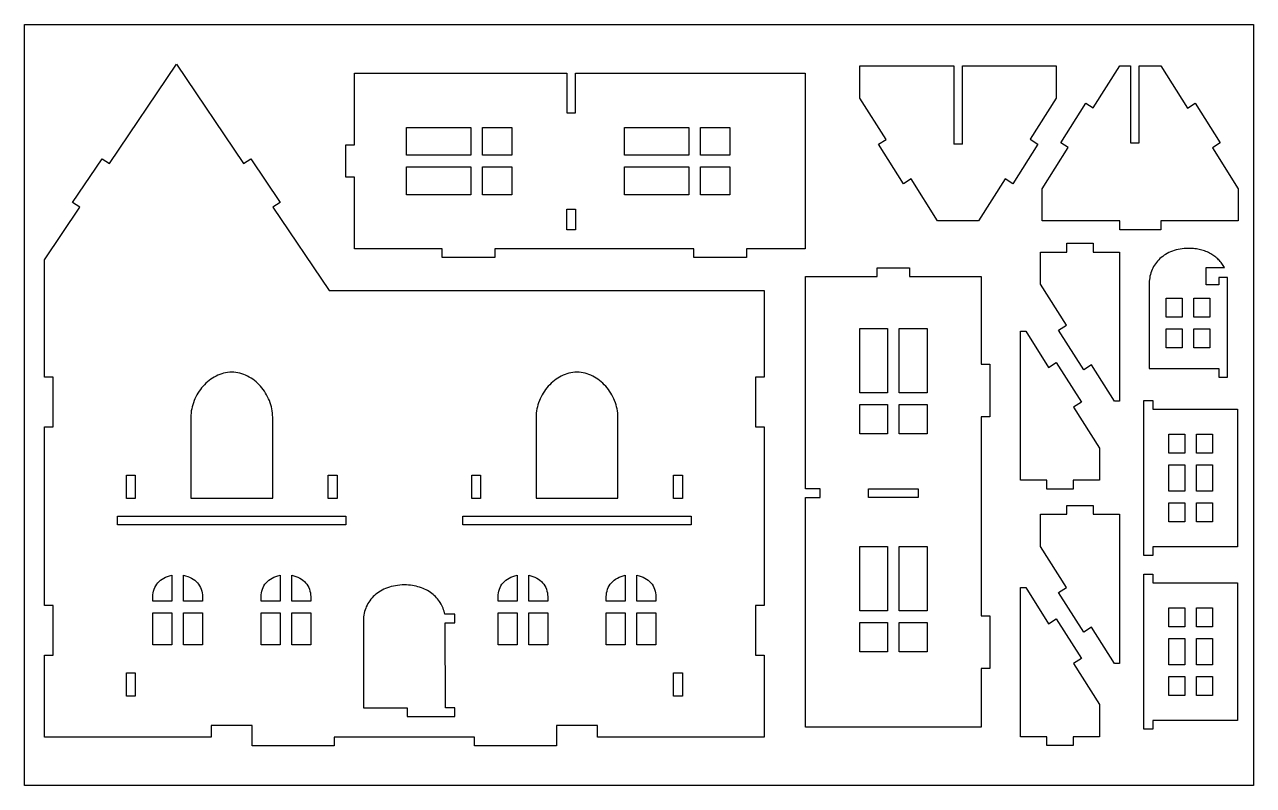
# Model space of a CAD drawing. Extents: x -7719 to 7719, y -4868 to 4868.
# Drawn here: x 2671 to 7719, y -1563 to 1563 of the extents above; entities that cross this region are included whole.
import ezdxf

# ---------------------------------------------------------------- set-up
doc = ezdxf.new("R2010")
doc.units = 0
doc.header["$MEASUREMENT"] = 0
doc.layers.get('0').update_dxf_attribs({"linetype": 'CONTINUOUS'})

msp = doc.modelspace()

# ---------------------------------------------------------------- linework, layer by layer
for p, q in [((2670.9, 1562.6), (7719.2, 1562.6)), ((2670.9, -1562.6), (2670.9, 1562.6)), ((7719.2, 1562.6), (7719.2, -1562.6)), ((3019.2, 991.6), (3294.8, 1400.2)), ((3294.8, 1400.2), (3570.3, 991.6)), ((6102.9, 1392.8), (6488.1, 1392.8)), ((6102.9, 1260.6), (6102.9, 1392.8)), ((6488.1, 1392.8), (6488.1, 1071.5)), ((6524.2, 1392.8), (6908.2, 1392.8)), ((6524.2, 1071.5), (6524.2, 1392.8)), ((6908.2, 1392.8), (6908.2, 1260.6)), ((7061.4, 1220.1), (7170.4, 1392.8)), ((7170.4, 1392.8), (7214.2, 1392.8)), ((7214.2, 1392.8), (7214.2, 1077)), ((7250.3, 1392.8), (7338.7, 1392.8)), ((7250.3, 1077), (7250.3, 1392.8)), ((7338.7, 1392.8), (7448, 1219.6)), ((4026.3, 1362.7), (4898, 1362.7)), ((4026.3, 1068.2), (4026.3, 1362.7)), ((4898, 1362.7), (4898, 1200.4)), ((4934.1, 1362.7), (5877.3, 1362.7)), ((4934.1, 1200.4), (4934.1, 1362.7)), ((5877.3, 1362.7), (5877.3, 641.5)), ((6209.9, 1091.1), (6102.9, 1260.6)), ((6908.2, 1260.6), (6801.6, 1091.6)), ((6927.6, 1077.3), (7031, 1239.5)), ((7031, 1239.5), (7061.4, 1220.1)), ((7448, 1219.6), (7479.3, 1239.5)), ((7479.3, 1239.5), (7582.6, 1077.3)), ((4898, 1200.4), (4934.1, 1200.4)), ((4239.7, 1026.1), (4239.7, 1140.3)), ((4239.7, 1140.3), (4504.1, 1140.3)), ((4504.1, 1140.3), (4504.1, 1026.1)), ((4552.2, 1140.3), (4672.4, 1140.3)), ((4552.2, 1026.1), (4552.2, 1140.3)), ((4672.4, 1140.3), (4672.4, 1026.1)), ((5135.1, 1026.1), (5135.1, 1140.3)), ((5135.1, 1140.3), (5399.6, 1140.3)), ((5399.6, 1140.3), (5399.6, 1026.1)), ((5447.6, 1140.3), (5567.8, 1140.3)), ((5447.6, 1026.1), (5447.6, 1140.3)), ((5567.8, 1140.3), (5567.8, 1026.1)), ((3990.3, 1068.2), (4026.3, 1068.2)), ((3990.3, 936), (3990.3, 1068.2)), ((6178.7, 1071.2), (6209.9, 1091.1)), ((6282, 909), (6178.7, 1071.2)), ((6524.2, 1071.5), (6488.1, 1071.5)), ((6833.7, 1071.2), (6730.3, 909)), ((6801.6, 1091.6), (6833.7, 1071.2)), ((6958.8, 1057.5), (6927.6, 1077.3)), ((7214.2, 1077), (7250.3, 1077)), ((7582.6, 1077.3), (7550.6, 1056.9)), ((2868.3, 832.4), (2989.3, 1011.8)), ((2989.3, 1011.8), (3019.2, 991.6)), ((3570.3, 991.6), (3600.2, 1011.8)), ((3600.2, 1011.8), (3721.2, 832.4)), ((4504.1, 1026.1), (4239.7, 1026.1)), ((4672.4, 1026.1), (4552.2, 1026.1)), ((5399.6, 1026.1), (5135.1, 1026.1)), ((5567.8, 1026.1), (5447.6, 1026.1)), ((6851.9, 888), (6958.8, 1057.5)), ((7550.6, 1056.9), (7657.2, 888)), ((4239.7, 863.8), (4239.7, 978)), ((4239.7, 978), (4504.1, 978)), ((4504.1, 978), (4504.1, 863.8)), ((4552.2, 863.8), (4552.2, 978)), ((4552.2, 978), (4672.4, 978)), ((4672.4, 978), (4672.4, 863.8)), ((5135.1, 863.8), (5135.1, 978)), ((5135.1, 978), (5399.6, 978)), ((5399.6, 978), (5399.6, 863.8)), ((5447.6, 863.8), (5447.6, 978)), ((5447.6, 978), (5567.8, 978)), ((5567.8, 978), (5567.8, 863.8)), ((4026.3, 936), (3990.3, 936)), ((4026.3, 641.5), (4026.3, 936)), ((6312.5, 928.4), (6282, 909)), ((6421.4, 755.8), (6312.5, 928.4)), ((6699, 929), (6589.7, 755.8)), ((6730.3, 909), (6699, 929)), ((4504.1, 863.8), (4239.7, 863.8)), ((4672.4, 863.8), (4552.2, 863.8)), ((5399.6, 863.8), (5135.1, 863.8)), ((5567.8, 863.8), (5447.6, 863.8)), ((6851.9, 755.8), (6851.9, 888)), ((7657.2, 888), (7657.2, 755.8)), ((2752.8, 596.7), (2898.2, 812.2)), ((2898.2, 812.2), (2868.3, 832.4)), ((3721.2, 832.4), (3691.3, 812.2)), ((3691.3, 812.2), (3922, 470.3)), ((4898, 719.6), (4898, 803.7)), ((4898, 803.7), (4934.1, 803.7)), ((4934.1, 803.7), (4934.1, 719.6)), ((4934.1, 719.6), (4898, 719.6)), ((6589.7, 755.8), (6421.4, 755.8)), ((7170.4, 755.8), (6851.9, 755.8)), ((7170.4, 719.7), (7170.4, 755.8)), ((7338.7, 719.7), (7170.4, 719.7)), ((7338.7, 755.8), (7338.7, 719.7)), ((7657.2, 755.8), (7338.7, 755.8)), ((6952.7, 664.2), (7060.8, 664.2)), ((6952.7, 628.4), (6952.7, 664.2)), ((7060.8, 664.2), (7060.8, 628.4)), ((4386.9, 641.5), (4026.3, 641.5)), ((4386.9, 605.4), (4386.9, 641.5)), ((4603.3, 641.5), (4603.3, 605.4)), ((5420.6, 641.5), (4603.3, 641.5)), ((5420.6, 605.4), (5420.6, 641.5)), ((5637, 641.5), (5637, 605.4)), ((5877.3, 641.5), (5637, 641.5)), ((6844.5, 628.4), (6952.7, 628.4)), ((6844.5, 496.2), (6844.5, 628.4)), ((7060.8, 628.4), (7169, 628.4)), ((7169, 628.4), (7169, 15.4)), ((7340.7, 606), (7335.3, 601.3)), ((7346.4, 610.5), (7340.7, 606)), ((7352.4, 614.8), (7346.4, 610.5)), ((7358.6, 618.8), (7352.4, 614.8)), ((7365.2, 622.5), (7358.6, 618.8)), ((7372, 625.9), (7365.2, 622.5)), ((7379, 629.1), (7372, 625.9)), ((7386.3, 632), (7379, 629.1)), ((7393.9, 634.5), (7386.3, 632)), ((7401.7, 636.8), (7393.9, 634.5)), ((7409.8, 638.7), (7401.7, 636.8)), ((7418.1, 640.3), (7409.8, 638.7)), ((7426.6, 641.6), (7418.1, 640.3)), ((7435.3, 642.5), (7426.6, 641.6)), ((7444.3, 643.1), (7435.3, 642.5)), ((7453.5, 643.3), (7444.3, 643.1)), ((7460, 643.2), (7453.5, 643.3)), ((7466.3, 642.9), (7460, 643.2)), ((7472.6, 642.4), (7466.3, 642.9)), ((7478.8, 641.8), (7472.6, 642.4)), ((7484.8, 641), (7478.8, 641.8)), ((7490.8, 640), (7484.8, 641)), ((7496.6, 638.9), (7490.8, 640)), ((7502.3, 637.5), (7496.6, 638.9)), ((7507.9, 636.1), (7502.3, 637.5)), ((7513.4, 634.4), (7507.9, 636.1)), ((7518.7, 632.6), (7513.4, 634.4)), ((7524, 630.7), (7518.7, 632.6)), ((7529.1, 628.6), (7524, 630.7)), ((7534, 626.4), (7529.1, 628.6)), ((7538.9, 624), (7534, 626.4)), ((7543.6, 621.5), (7538.9, 624)), ((7548.2, 618.8), (7543.6, 621.5)), ((7552.6, 616.1), (7548.2, 618.8)), ((7556.9, 613.2), (7552.6, 616.1)), ((7561.1, 610.1), (7556.9, 613.2)), ((7565.1, 607), (7561.1, 610.1)), ((7569, 603.7), (7565.1, 607)), ((2752.8, 114.5), (2752.8, 596.7)), ((4603.3, 605.4), (4386.9, 605.4)), ((5637, 605.4), (5420.6, 605.4)), ((6174.1, 563.9), (6306.4, 563.9)), ((6174.1, 527.8), (6174.1, 563.9)), ((6306.4, 563.9), (6306.4, 527.8)), ((7302.8, 556.1), (7300.1, 549.6)), ((7305.7, 562.4), (7302.8, 556.1)), ((7309, 568.5), (7305.7, 562.4)), ((7312.6, 574.4), (7309, 568.5)), ((7316.5, 580.2), (7312.6, 574.4)), ((7320.8, 585.8), (7316.5, 580.2)), ((7325.3, 591.2), (7320.8, 585.8)), ((7330.1, 596.4), (7325.3, 591.2)), ((7335.3, 601.3), (7330.1, 596.4)), ((7525.6, 493), (7525.6, 565.1)), ((7525.6, 565.1), (7599.8, 565.1)), ((7572.8, 600.3), (7569, 603.7)), ((7576.4, 596.8), (7572.8, 600.3)), ((7579.8, 593.2), (7576.4, 596.8)), ((7583.1, 589.5), (7579.8, 593.2)), ((7586.3, 585.7), (7583.1, 589.5)), ((7589.3, 581.7), (7586.3, 585.7)), ((7592.2, 577.7), (7589.3, 581.7)), ((7594.8, 573.6), (7592.2, 577.7)), ((7597.4, 569.4), (7594.8, 573.6)), ((7599.8, 565.1), (7597.4, 569.4)), ((5879.7, 527.8), (6174.1, 527.8)), ((5879.7, -343.8), (5879.7, 527.8)), ((6306.4, 527.8), (6600.8, 527.8)), ((6600.8, 527.8), (6600.8, 167.3)), ((7291.5, 508.3), (7291.3, 501.1)), ((7292.1, 515.5), (7291.5, 508.3)), ((7293, 522.5), (7292.1, 515.5)), ((7294.3, 529.5), (7293, 522.5)), ((7295.9, 536.3), (7294.3, 529.5)), ((7297.8, 543.1), (7295.9, 536.3)), ((7300.1, 549.6), (7297.8, 543.1)), ((7612.7, 523.1), (7576.7, 523.1)), ((7576.7, 523.1), (7576.7, 493)), ((7612.7, 114.4), (7612.7, 523.1)), ((3922, 470.3), (5709.6, 470.3)), ((5709.6, 470.3), (5709.6, 114.5)), ((6951.1, 327.3), (6844.5, 496.2)), ((7291.3, 501.1), (7291.2, 150.5)), ((7576.7, 493), (7525.6, 493)), ((7360.3, 360.8), (7360.3, 438.9)), ((7360.3, 438.9), (7426.4, 438.9)), ((7426.4, 438.9), (7426.4, 360.8)), ((7474.5, 438.9), (7540.6, 438.9)), ((7474.5, 360.8), (7474.5, 438.9)), ((7540.6, 438.9), (7540.6, 360.8)), ((7426.4, 360.8), (7360.3, 360.8)), ((7540.6, 360.8), (7474.5, 360.8)), ((6102, 50.1), (6102, 314.5)), ((6102, 314.5), (6216.2, 314.5)), ((6216.2, 314.5), (6216.2, 50.1)), ((6264.3, 314.5), (6378.5, 314.5)), ((6264.3, 50.1), (6264.3, 314.5)), ((6378.5, 314.5), (6378.5, 50.1)), ((6762.5, 303.6), (6783.6, 303.6)), ((6762.5, -309.4), (6762.5, 303.6)), ((6783.6, 303.6), (6877.7, 154.4)), ((6919.1, 306.9), (6951.1, 327.3)), ((7022.5, 144.7), (6919.1, 306.9)), ((7360.3, 234.6), (7360.3, 312.7)), ((7360.3, 312.7), (7426.4, 312.7)), ((7426.4, 312.7), (7426.4, 234.6)), ((7474.5, 234.6), (7474.5, 312.7)), ((7474.5, 312.7), (7540.6, 312.7)), ((7540.6, 312.7), (7540.6, 234.6)), ((7426.4, 234.6), (7360.3, 234.6)), ((7540.6, 234.6), (7474.5, 234.6)), ((6600.8, 167.3), (6636.9, 167.3)), ((6636.9, 167.3), (6636.9, -49.1)), ((6877.7, 154.4), (6909.1, 174.3)), ((6909.1, 174.3), (7012.4, 12.1)), ((7053.8, 164.6), (7022.5, 144.7)), ((7147.9, 15.4), (7053.8, 164.6)), ((2788.9, 114.5), (2752.8, 114.5)), ((2788.9, -89.8), (2788.9, 114.5)), ((3435.8, 105.7), (3429, 100.6)), ((3442.9, 110.5), (3435.8, 105.7)), ((3450.1, 114.8), (3442.9, 110.5)), ((3457.5, 118.8), (3450.1, 114.8)), ((3465.1, 122.3), (3457.5, 118.8)), ((3472.9, 125.5), (3465.1, 122.3)), ((3480.8, 128.2), (3472.9, 125.5)), ((3488.8, 130.4), (3480.8, 128.2)), ((3497, 132.2), (3488.8, 130.4)), ((3505.2, 133.5), (3497, 132.2)), ((3513.6, 134.3), (3505.2, 133.5)), ((3522.1, 134.6), (3513.6, 134.3)), ((3530.5, 134.3), (3522.1, 134.6)), ((3538.9, 133.5), (3530.5, 134.3)), ((3547.2, 132.2), (3538.9, 133.5)), ((3555.3, 130.4), (3547.2, 132.2)), ((3563.4, 128.2), (3555.3, 130.4)), ((3571.3, 125.5), (3563.4, 128.2)), ((3579, 122.3), (3571.3, 125.5)), ((3586.6, 118.8), (3579, 122.3)), ((3594, 114.8), (3586.6, 118.8)), ((3601.3, 110.5), (3594, 114.8)), ((3608.3, 105.7), (3601.3, 110.5)), ((3615.1, 100.6), (3608.3, 105.7)), ((4854.2, 105.7), (4847.3, 100.6)), ((4861.2, 110.5), (4854.2, 105.7)), ((4868.4, 114.8), (4861.2, 110.5)), ((4875.8, 118.8), (4868.4, 114.8)), ((4883.4, 122.3), (4875.8, 118.8)), ((4891.2, 125.5), (4883.4, 122.3)), ((4899.1, 128.2), (4891.2, 125.5)), ((4907.1, 130.4), (4899.1, 128.2)), ((4915.3, 132.2), (4907.1, 130.4)), ((4923.5, 133.5), (4915.3, 132.2)), ((4931.9, 134.3), (4923.5, 133.5)), ((4940.4, 134.6), (4931.9, 134.3)), ((4948.9, 134.3), (4940.4, 134.6)), ((4957.2, 133.5), (4948.9, 134.3)), ((4965.5, 132.2), (4957.2, 133.5)), ((4973.7, 130.4), (4965.5, 132.2)), ((4981.7, 128.2), (4973.7, 130.4)), ((4989.6, 125.5), (4981.7, 128.2)), ((4997.3, 122.3), (4989.6, 125.5)), ((5004.9, 118.8), (4997.3, 122.3)), ((5012.3, 114.8), (5004.9, 118.8)), ((5019.6, 110.5), (5012.3, 114.8)), ((5026.6, 105.7), (5019.6, 110.5)), ((5033.4, 100.6), (5026.6, 105.7)), ((5709.6, 114.5), (5673.6, 114.5)), ((5673.6, 114.5), (5673.6, -89.8)), ((7291.2, 150.5), (7576.7, 150.5)), ((7576.7, 150.5), (7576.7, 114.4)), ((7576.7, 114.4), (7612.7, 114.4)), ((3388, 56.4), (3383.2, 49.1)), ((3393, 63.5), (3388, 56.4)), ((3398.4, 70.4), (3393, 63.5)), ((3404, 77), (3398.4, 70.4)), ((3409.9, 83.4), (3404, 77)), ((3416, 89.5), (3409.9, 83.4)), ((3422.4, 95.2), (3416, 89.5)), ((3429, 100.6), (3422.4, 95.2)), ((3621.7, 95.2), (3615.1, 100.6)), ((3628.1, 89.5), (3621.7, 95.2)), ((3634.2, 83.4), (3628.1, 89.5)), ((3640.1, 77), (3634.2, 83.4)), ((3645.8, 70.4), (3640.1, 77)), ((3651.1, 63.5), (3645.8, 70.4)), ((3656.1, 56.4), (3651.1, 63.5)), ((3660.9, 49.1), (3656.1, 56.4)), ((4806.3, 56.4), (4801.6, 49.1)), ((4811.4, 63.5), (4806.3, 56.4)), ((4816.7, 70.4), (4811.4, 63.5)), ((4822.3, 77), (4816.7, 70.4)), ((4828.2, 83.4), (4822.3, 77)), ((4834.3, 89.5), (4828.2, 83.4)), ((4840.7, 95.2), (4834.3, 89.5)), ((4847.3, 100.6), (4840.7, 95.2)), ((5040.1, 95.2), (5033.4, 100.6)), ((5046.4, 89.5), (5040.1, 95.2)), ((5052.6, 83.4), (5046.4, 89.5)), ((5058.5, 77), (5052.6, 83.4)), ((5064.1, 70.4), (5058.5, 77)), ((5069.4, 63.5), (5064.1, 70.4)), ((5074.5, 56.4), (5069.4, 63.5)), ((5079.2, 49.1), (5074.5, 56.4)), ((3361.7, 1.2), (3359.4, -7.3)), ((3364.4, 9.5), (3361.7, 1.2)), ((3367.5, 17.8), (3364.4, 9.5)), ((3370.9, 25.8), (3367.5, 17.8)), ((3374.7, 33.8), (3370.9, 25.8)), ((3378.8, 41.5), (3374.7, 33.8)), ((3383.2, 49.1), (3378.8, 41.5)), ((3665.3, 41.5), (3660.9, 49.1)), ((3669.5, 33.8), (3665.3, 41.5)), ((3673.2, 25.9), (3669.5, 33.8)), ((3676.7, 17.8), (3673.2, 25.9)), ((3679.7, 9.5), (3676.7, 17.8)), ((3682.4, 1.2), (3679.7, 9.5)), ((3684.8, -7.3), (3682.4, 1.2)), ((4780, 1.2), (4777.7, -7.3)), ((4782.7, 9.5), (4780, 1.2)), ((4785.8, 17.8), (4782.7, 9.5)), ((4789.2, 25.8), (4785.8, 17.8)), ((4793, 33.8), (4789.2, 25.8)), ((4797.1, 41.5), (4793, 33.8)), ((4801.6, 49.1), (4797.1, 41.5)), ((5083.7, 41.5), (5079.2, 49.1)), ((5087.8, 33.8), (5083.7, 41.5)), ((5091.6, 25.9), (5087.8, 33.8)), ((5095, 17.8), (5091.6, 25.9)), ((5098.1, 9.5), (5095, 17.8)), ((5100.8, 1.2), (5098.1, 9.5)), ((5103.1, -7.3), (5100.8, 1.2)), ((6216.2, 50.1), (6102, 50.1)), ((6102, -118.2), (6102, 2)), ((6102, 2), (6216.2, 2)), ((6216.2, 2), (6216.2, -118.2)), ((6378.5, 50.1), (6264.3, 50.1)), ((6264.3, -118.2), (6264.3, 2)), ((6264.3, 2), (6378.5, 2)), ((6378.5, 2), (6378.5, -118.2)), ((7012.4, 12.1), (6980.4, -8.3)), ((7169, 15.4), (7147.9, 15.4)), ((7269.3, 19), (7305.3, 19)), ((7269.3, -618), (7269.3, 19)), ((7305.3, 19), (7305.3, -17)), ((3354.2, -41.9), (3353.9, -50.6)), ((3354.8, -33.1), (3354.2, -41.9)), ((3355.9, -24.4), (3354.8, -33.1)), ((3357.4, -15.8), (3355.9, -24.4)), ((3359.4, -7.3), (3357.4, -15.8)), ((3686.7, -15.8), (3684.8, -7.3)), ((3688.2, -24.4), (3686.7, -15.8)), ((3689.3, -33.1), (3688.2, -24.4)), ((3690, -41.9), (3689.3, -33.1)), ((3690.2, -50.6), (3690, -41.9)), ((4772.5, -41.9), (4772.3, -50.6)), ((4773.2, -33.1), (4772.5, -41.9)), ((4774.3, -24.4), (4773.2, -33.1)), ((4775.8, -15.8), (4774.3, -24.4)), ((4777.7, -7.3), (4775.8, -15.8)), ((5105, -15.8), (5103.1, -7.3)), ((5106.5, -24.4), (5105, -15.8)), ((5107.6, -33.1), (5106.5, -24.4)), ((5108.3, -41.9), (5107.6, -33.1)), ((5108.5, -50.6), (5108.3, -41.9)), ((6600.8, -49.1), (6600.8, -866.4)), ((6636.9, -49.1), (6600.8, -49.1)), ((6980.4, -8.3), (7087, -177.2)), ((7305.3, -17), (7653.9, -17)), ((7653.9, -17), (7653.9, -581.9)), ((2752.8, -89.8), (2788.9, -89.8)), ((2752.8, -823), (2752.8, -89.8)), ((3353.9, -50.6), (3353.8, -382.3)), ((3690.3, -382.3), (3690.2, -50.6)), ((4772.3, -50.6), (4772.1, -382.3)), ((5108.7, -382.3), (5108.5, -50.6)), ((5673.6, -89.8), (5709.6, -89.8)), ((5709.6, -89.8), (5709.6, -823)), ((6216.2, -118.2), (6102, -118.2)), ((6378.5, -118.2), (6264.3, -118.2)), ((7371.4, -197.3), (7371.4, -119.2)), ((7371.4, -119.2), (7437.5, -119.2)), ((7437.5, -119.2), (7437.5, -197.3)), ((7485.6, -197.3), (7485.6, -119.2)), ((7485.6, -119.2), (7551.7, -119.2)), ((7551.7, -119.2), (7551.7, -197.3)), ((7087, -177.2), (7087, -309.4)), ((7437.5, -197.3), (7371.4, -197.3)), ((7551.7, -197.3), (7485.6, -197.3)), ((7371.4, -353.6), (7371.4, -245.4)), ((7371.4, -245.4), (7437.5, -245.4)), ((7437.5, -245.4), (7437.5, -353.6)), ((7485.6, -353.6), (7485.6, -245.4)), ((7485.6, -245.4), (7551.7, -245.4)), ((7551.7, -245.4), (7551.7, -353.6)), ((3089.4, -288.3), (3125.4, -288.3)), ((3089.4, -384.5), (3089.4, -288.3)), ((3125.4, -288.3), (3125.4, -384.5)), ((3918.7, -384.5), (3918.7, -288.3)), ((3918.7, -288.3), (3954.8, -288.3)), ((3954.8, -288.3), (3954.8, -384.5)), ((4507.7, -384.5), (4507.7, -288.3)), ((4507.7, -288.3), (4543.7, -288.3)), ((4543.7, -288.3), (4543.7, -384.5)), ((5337, -288.3), (5373.1, -288.3)), ((5337, -384.5), (5337, -288.3)), ((5373.1, -288.3), (5373.1, -384.5)), ((5939.8, -343.8), (5879.7, -343.8)), ((5939.8, -379.9), (5939.8, -343.8)), ((6138.1, -343.8), (6342.4, -343.8)), ((6138.1, -379.9), (6138.1, -343.8)), ((6342.4, -343.8), (6342.4, -379.9)), ((6870.7, -309.4), (6762.5, -309.4)), ((6870.7, -345.2), (6870.7, -309.4)), ((6978.9, -345.2), (6870.7, -345.2)), ((6978.9, -309.4), (6978.9, -345.2)), ((7087, -309.4), (6978.9, -309.4)), ((3125.4, -384.5), (3089.4, -384.5)), ((3353.8, -382.3), (3690.3, -382.3)), ((3954.8, -384.5), (3918.7, -384.5)), ((4543.7, -384.5), (4507.7, -384.5)), ((4772.1, -382.3), (5108.7, -382.3)), ((5373.1, -384.5), (5337, -384.5)), ((5879.7, -1323.2), (5879.7, -379.9)), ((5879.7, -379.9), (5939.8, -379.9)), ((6342.4, -379.9), (6138.1, -379.9)), ((7437.5, -353.6), (7371.4, -353.6)), ((7371.4, -401.6), (7437.5, -401.6)), ((7371.4, -479.8), (7371.4, -401.6)), ((7437.5, -401.6), (7437.5, -479.8)), ((7551.7, -353.6), (7485.6, -353.6)), ((7485.6, -479.8), (7485.6, -401.6)), ((7485.6, -401.6), (7551.7, -401.6)), ((7551.7, -401.6), (7551.7, -479.8)), ((6844.5, -448.9), (6952.7, -448.9)), ((6844.5, -581.1), (6844.5, -448.9)), ((6952.7, -413.1), (7060.8, -413.1)), ((6952.7, -448.9), (6952.7, -413.1)), ((7060.8, -413.1), (7060.8, -448.9)), ((7060.8, -448.9), (7169, -448.9)), ((7169, -448.9), (7169, -1061.9)), ((3053.3, -456.6), (3990.8, -456.6)), ((3053.3, -492.7), (3053.3, -456.6)), ((3990.8, -492.7), (3053.3, -492.7)), ((3990.8, -456.6), (3990.8, -492.7)), ((4471.6, -456.6), (5409.2, -456.6)), ((4471.6, -492.7), (4471.6, -456.6)), ((5409.2, -492.7), (4471.6, -492.7)), ((5409.2, -456.6), (5409.2, -492.7)), ((7437.5, -479.8), (7371.4, -479.8)), ((7551.7, -479.8), (7485.6, -479.8)), ((6102, -845.4), (6102, -581)), ((6102, -581), (6216.2, -581)), ((6216.2, -581), (6216.2, -845.4)), ((6264.3, -845.4), (6264.3, -581)), ((6264.3, -581), (6378.5, -581)), ((6378.5, -581), (6378.5, -845.4)), ((6951.1, -750), (6844.5, -581.1)), ((7305.3, -581.9), (7305.3, -618)), ((7653.9, -581.9), (7305.3, -581.9)), ((7305.3, -618), (7269.3, -618)), ((3250.5, -707), (3258.4, -703.8)), ((3258.4, -703.8), (3266.8, -701.2)), ((3266.8, -701.2), (3275.7, -699.2)), ((3275.7, -699.2), (3275.7, -805.2)), ((3323.7, -805.2), (3323.7, -699.2)), ((3323.7, -699.2), (3332.6, -701.2)), ((3332.6, -701.2), (3341, -703.8)), ((3341, -703.8), (3348.9, -707)), ((3695.2, -707), (3703.2, -703.8)), ((3703.2, -703.8), (3711.5, -701.2)), ((3711.5, -701.2), (3720.4, -699.2)), ((3720.4, -699.2), (3720.4, -805.2)), ((3768.5, -699.2), (3777.3, -701.2)), ((3768.5, -805.2), (3768.5, -699.2)), ((3777.3, -701.2), (3785.7, -703.8)), ((3785.7, -703.8), (3793.6, -707)), ((4668.8, -707), (4676.7, -703.8)), ((4676.7, -703.8), (4685.1, -701.2)), ((4685.1, -701.2), (4694, -699.2)), ((4694, -699.2), (4694, -805.2)), ((4742.1, -805.2), (4742.1, -699.2)), ((4742.1, -699.2), (4750.9, -701.2)), ((4750.9, -701.2), (4759.3, -703.8)), ((4759.3, -703.8), (4767.2, -707)), ((5113.6, -707), (5121.5, -703.8)), ((5121.5, -703.8), (5129.9, -701.2)), ((5129.9, -701.2), (5138.7, -699.2)), ((5138.7, -699.2), (5138.7, -805.2)), ((5186.8, -805.2), (5186.8, -699.2)), ((5186.8, -699.2), (5195.6, -701.2)), ((5195.6, -701.2), (5204, -703.8)), ((5204, -703.8), (5211.9, -707)), ((7269.3, -694.3), (7305.3, -694.3)), ((7269.3, -1331.3), (7269.3, -694.3)), ((7305.3, -694.3), (7305.3, -730.3)), ((3200.7, -764), (3203, -756.7)), ((3203, -756.7), (3206, -749.7)), ((3206, -749.7), (3209.6, -743)), ((3209.6, -743), (3213.8, -736.6)), ((3213.8, -736.6), (3218.5, -730.6)), ((3218.5, -730.6), (3223.8, -725)), ((3223.8, -725), (3229.7, -719.8)), ((3229.7, -719.8), (3236.1, -715)), ((3236.1, -715), (3243.1, -710.8)), ((3243.1, -710.8), (3250.5, -707)), ((3348.9, -707), (3356.3, -710.8)), ((3356.3, -710.8), (3363.3, -715)), ((3363.3, -715), (3369.7, -719.8)), ((3369.7, -719.8), (3375.6, -725)), ((3375.6, -725), (3380.9, -730.6)), ((3380.9, -730.6), (3385.6, -736.6)), ((3385.6, -736.6), (3389.8, -743)), ((3389.8, -743), (3393.4, -749.7)), ((3393.4, -749.7), (3396.4, -756.7)), ((3396.4, -756.7), (3398.7, -764)), ((3645.4, -764), (3647.8, -756.7)), ((3647.8, -756.7), (3650.7, -749.7)), ((3650.7, -749.7), (3654.3, -743)), ((3654.3, -743), (3658.5, -736.6)), ((3658.5, -736.6), (3663.2, -730.6)), ((3663.2, -730.6), (3668.6, -725)), ((3668.6, -725), (3674.5, -719.8)), ((3674.5, -719.8), (3680.9, -715)), ((3680.9, -715), (3687.8, -710.8)), ((3687.8, -710.8), (3695.2, -707)), ((3793.6, -707), (3801.1, -710.8)), ((3801.1, -710.8), (3808, -715)), ((3808, -715), (3814.4, -719.8)), ((3814.4, -719.8), (3820.3, -725)), ((3820.3, -725), (3825.6, -730.6)), ((3825.6, -730.6), (3830.4, -736.6)), ((3830.4, -736.6), (3834.6, -743)), ((3834.6, -743), (3838.1, -749.7)), ((3838.1, -749.7), (3841.1, -756.7)), ((3841.1, -756.7), (3843.4, -764)), ((4146.7, -756.8), (4139.7, -760.4)), ((4154, -753.6), (4146.7, -756.8)), ((4161.6, -750.7), (4154, -753.6)), ((4169.5, -748), (4161.6, -750.7)), ((4177.6, -745.7), (4169.5, -748)), ((4185.9, -743.7), (4177.6, -745.7)), ((4194.5, -742.1), (4185.9, -743.7)), ((4203.3, -740.8), (4194.5, -742.1)), ((4212.4, -739.9), (4203.3, -740.8)), ((4221.7, -739.3), (4212.4, -739.9)), ((4231.2, -739.1), (4221.7, -739.3)), ((4239.7, -739.2), (4231.2, -739.1)), ((4248, -739.7), (4239.7, -739.2)), ((4256.2, -740.4), (4248, -739.7)), ((4264.1, -741.5), (4256.2, -740.4)), ((4271.9, -742.8), (4264.1, -741.5)), ((4279.5, -744.4), (4271.9, -742.8)), ((4286.8, -746.2), (4279.5, -744.4)), ((4294, -748.3), (4286.8, -746.2)), ((4301, -750.7), (4294, -748.3)), ((4307.8, -753.3), (4301, -750.7)), ((4314.3, -756.2), (4307.8, -753.3)), ((4320.7, -759.3), (4314.3, -756.2)), ((4619, -764), (4621.3, -756.7)), ((4621.3, -756.7), (4624.3, -749.7)), ((4624.3, -749.7), (4627.9, -743)), ((4627.9, -743), (4632.1, -736.6)), ((4632.1, -736.6), (4636.8, -730.6)), ((4636.8, -730.6), (4642.2, -725)), ((4642.2, -725), (4648, -719.8)), ((4648, -719.8), (4654.5, -715)), ((4654.5, -715), (4661.4, -710.8)), ((4661.4, -710.8), (4668.8, -707)), ((4767.2, -707), (4774.7, -710.8)), ((4774.7, -710.8), (4781.6, -715)), ((4781.6, -715), (4788, -719.8)), ((4788, -719.8), (4793.9, -725)), ((4793.9, -725), (4799.2, -730.6)), ((4799.2, -730.6), (4804, -736.6)), ((4804, -736.6), (4808.1, -743)), ((4808.1, -743), (4811.7, -749.7)), ((4811.7, -749.7), (4814.7, -756.7)), ((4814.7, -756.7), (4817, -764)), ((5063.7, -764), (5066.1, -756.7)), ((5066.1, -756.7), (5069, -749.7)), ((5069, -749.7), (5072.6, -743)), ((5072.6, -743), (5076.8, -736.6)), ((5076.8, -736.6), (5081.6, -730.6)), ((5081.6, -730.6), (5086.9, -725)), ((5086.9, -725), (5092.8, -719.8)), ((5092.8, -719.8), (5099.2, -715)), ((5099.2, -715), (5106.1, -710.8)), ((5106.1, -710.8), (5113.6, -707)), ((5211.9, -707), (5219.4, -710.8)), ((5219.4, -710.8), (5226.3, -715)), ((5226.3, -715), (5232.7, -719.8)), ((5232.7, -719.8), (5238.6, -725)), ((5238.6, -725), (5243.9, -730.6)), ((5243.9, -730.6), (5248.7, -736.6)), ((5248.7, -736.6), (5252.9, -743)), ((5252.9, -743), (5256.5, -749.7)), ((5256.5, -749.7), (5259.4, -756.7)), ((5259.4, -756.7), (5261.8, -764)), ((6762.5, -749.7), (6783.6, -749.7)), ((6762.5, -1362.7), (6762.5, -749.7)), ((6783.6, -749.7), (6877.7, -898.9)), ((6919.1, -770.4), (6951.1, -750)), ((7305.3, -730.3), (7653.9, -730.3)), ((7653.9, -730.3), (7653.9, -1295.3)), ((3197.6, -787.2), (3198, -779.3)), ((3197.6, -805.2), (3197.6, -787.2)), ((3275.7, -805.2), (3197.6, -805.2)), ((3198, -779.3), (3199, -771.5)), ((3199, -771.5), (3200.7, -764)), ((3401.8, -805.2), (3323.7, -805.2)), ((3398.7, -764), (3400.4, -771.5)), ((3400.4, -771.5), (3401.4, -779.3)), ((3401.4, -779.3), (3401.8, -787.2)), ((3401.8, -787.2), (3401.8, -805.2)), ((3642.3, -787.2), (3642.7, -779.3)), ((3642.3, -805.2), (3642.3, -787.2)), ((3720.4, -805.2), (3642.3, -805.2)), ((3642.7, -779.3), (3643.7, -771.5)), ((3643.7, -771.5), (3645.4, -764)), ((3846.5, -805.2), (3768.5, -805.2)), ((3843.4, -764), (3845.1, -771.5)), ((3845.1, -771.5), (3846.2, -779.3)), ((3846.2, -779.3), (3846.5, -787.2)), ((3846.5, -787.2), (3846.5, -805.2)), ((4089.2, -803.7), (4085.1, -809.6)), ((4093.6, -798), (4089.2, -803.7)), ((4098.3, -792.4), (4093.6, -798)), ((4103.3, -787.1), (4098.3, -792.4)), ((4108.6, -782.1), (4103.3, -787.1)), ((4114.3, -777.2), (4108.6, -782.1)), ((4120.2, -772.6), (4114.3, -777.2)), ((4126.4, -768.3), (4120.2, -772.6)), ((4132.9, -764.2), (4126.4, -768.3)), ((4139.7, -760.4), (4132.9, -764.2)), ((4326.8, -762.6), (4320.7, -759.3)), ((4332.7, -766.1), (4326.8, -762.6)), ((4338.4, -769.8), (4332.7, -766.1)), ((4343.8, -773.8), (4338.4, -769.8)), ((4349, -777.9), (4343.8, -773.8)), ((4354, -782.3), (4349, -777.9)), ((4358.8, -786.8), (4354, -782.3)), ((4363.3, -791.5), (4358.8, -786.8)), ((4367.5, -796.3), (4363.3, -791.5)), ((4371.5, -801.4), (4367.5, -796.3)), ((4375.3, -806.6), (4371.5, -801.4)), ((4378.8, -811.9), (4375.3, -806.6)), ((4615.9, -787.2), (4616.3, -779.3)), ((4615.9, -805.2), (4615.9, -787.2)), ((4694, -805.2), (4615.9, -805.2)), ((4616.3, -779.3), (4617.3, -771.5)), ((4617.3, -771.5), (4619, -764)), ((4820.1, -805.2), (4742.1, -805.2)), ((4817, -764), (4818.7, -771.5)), ((4818.7, -771.5), (4819.8, -779.3)), ((4819.8, -779.3), (4820.1, -787.2)), ((4820.1, -787.2), (4820.1, -805.2)), ((5060.7, -787.2), (5061, -779.3)), ((5060.7, -805.2), (5060.7, -787.2)), ((5138.7, -805.2), (5060.7, -805.2)), ((5061, -779.3), (5062, -771.5)), ((5062, -771.5), (5063.7, -764)), ((5264.8, -805.2), (5186.8, -805.2)), ((5261.8, -764), (5263.5, -771.5)), ((5263.5, -771.5), (5264.5, -779.3)), ((5264.5, -779.3), (5264.8, -787.2)), ((5264.8, -787.2), (5264.8, -805.2)), ((7022.5, -932.6), (6919.1, -770.4)), ((2788.9, -823), (2752.8, -823)), ((2788.9, -1027.4), (2788.9, -823)), ((3197.5, -985.5), (3197.6, -853.3)), ((3197.6, -853.3), (3275.7, -853.3)), ((3275.7, -853.3), (3275.7, -985.5)), ((3323.7, -853.3), (3401.8, -853.3)), ((3323.7, -985.5), (3323.7, -853.3)), ((3401.8, -853.3), (3401.9, -985.5)), ((3642.3, -985.5), (3642.3, -853.3)), ((3642.3, -853.3), (3720.4, -853.3)), ((3720.4, -853.3), (3720.4, -985.5)), ((3768.5, -985.5), (3768.5, -853.3)), ((3768.5, -853.3), (3846.5, -853.3)), ((3846.5, -853.3), (3846.6, -985.5)), ((4066.1, -855.6), (4064.8, -862.8)), ((4067.8, -848.6), (4066.1, -855.6)), ((4069.8, -841.7), (4067.8, -848.6)), ((4072.2, -835), (4069.8, -841.7)), ((4074.9, -828.4), (4072.2, -835)), ((4078, -822), (4074.9, -828.4)), ((4081.4, -815.7), (4078, -822)), ((4085.1, -809.6), (4081.4, -815.7)), ((4382, -817.4), (4378.8, -811.9)), ((4385, -823), (4382, -817.4)), ((4387.7, -828.8), (4385, -823)), ((4390.1, -834.7), (4387.7, -828.8)), ((4392.3, -840.7), (4390.1, -834.7)), ((4394.1, -846.8), (4392.3, -840.7)), ((4395.7, -853), (4394.1, -846.8)), ((4397.1, -859.3), (4395.7, -853)), ((4615.9, -853.3), (4694, -853.3)), ((4615.9, -985.5), (4615.9, -853.3)), ((4694, -853.3), (4694, -985.5)), ((4742.1, -985.5), (4742.1, -853.3)), ((4742.1, -853.3), (4820.1, -853.3)), ((4820.1, -853.3), (4820.2, -985.5)), ((5060.6, -985.5), (5060.6, -853.3)), ((5060.6, -853.3), (5138.7, -853.3)), ((5138.7, -853.3), (5138.7, -985.5)), ((5186.8, -853.3), (5264.9, -853.3)), ((5186.8, -985.5), (5186.8, -853.3)), ((5264.9, -853.3), (5264.9, -985.5)), ((5673.6, -823), (5673.6, -1027.4)), ((5709.6, -823), (5673.6, -823)), ((6216.2, -845.4), (6102, -845.4)), ((6378.5, -845.4), (6264.3, -845.4)), ((7371.4, -910.6), (7371.4, -832.5)), ((7371.4, -832.5), (7437.5, -832.5)), ((7437.5, -832.5), (7437.5, -910.6)), ((7485.6, -910.6), (7485.6, -832.5)), ((7485.6, -832.5), (7551.7, -832.5)), ((7551.7, -832.5), (7551.7, -910.6)), ((4063.1, -884.8), (4062.9, -1243.9)), ((4063.3, -877.3), (4063.1, -884.8)), ((4063.9, -870), (4063.3, -877.3)), ((4064.8, -862.8), (4063.9, -870)), ((4438.6, -859.3), (4397.1, -859.3)), ((4399.4, -895.3), (4438.6, -895.3)), ((4399.5, -1243.9), (4399.4, -895.3)), ((4438.6, -895.3), (4438.6, -859.3)), ((6102, -1013.7), (6102, -893.5)), ((6102, -893.5), (6216.2, -893.5)), ((6216.2, -893.5), (6216.2, -1013.7)), ((6264.3, -1013.7), (6264.3, -893.5)), ((6264.3, -893.5), (6378.5, -893.5)), ((6378.5, -893.5), (6378.5, -1013.7)), ((6600.8, -866.4), (6636.9, -866.4)), ((6636.9, -866.4), (6636.9, -1082.8)), ((6877.7, -898.9), (6909.1, -878.9)), ((6909.1, -878.9), (7012.4, -1041.1)), ((7053.8, -912.7), (7022.5, -932.6)), ((7147.9, -1061.9), (7053.8, -912.7)), ((7437.5, -910.6), (7371.4, -910.6)), ((7371.4, -1066.9), (7371.4, -958.7)), ((7371.4, -958.7), (7437.5, -958.7)), ((7437.5, -958.7), (7437.5, -1066.9)), ((7551.7, -910.6), (7485.6, -910.6)), ((7485.6, -1066.9), (7485.6, -958.7)), ((7485.6, -958.7), (7551.7, -958.7)), ((7551.7, -958.7), (7551.7, -1066.9)), ((3275.7, -985.5), (3197.5, -985.5)), ((3401.9, -985.5), (3323.7, -985.5)), ((3720.4, -985.5), (3642.3, -985.5)), ((3846.6, -985.5), (3768.5, -985.5)), ((4694, -985.5), (4615.9, -985.5)), ((4820.2, -985.5), (4742.1, -985.5)), ((5138.7, -985.5), (5060.6, -985.5)), ((5264.9, -985.5), (5186.8, -985.5)), ((2752.8, -1027.4), (2788.9, -1027.4)), ((2752.8, -1364.1), (2752.8, -1027.4)), ((5673.6, -1027.4), (5709.6, -1027.4)), ((5709.6, -1027.4), (5709.6, -1364.1)), ((6216.2, -1013.7), (6102, -1013.7)), ((6378.5, -1013.7), (6264.3, -1013.7)), ((7012.4, -1041.1), (6980.4, -1061.5)), ((3089.4, -1099.7), (3125.4, -1099.7)), ((3089.4, -1195.8), (3089.4, -1099.7)), ((3125.4, -1099.7), (3125.4, -1195.8)), ((5337, -1099.7), (5373.1, -1099.7)), ((5337, -1195.8), (5337, -1099.7)), ((5373.1, -1099.7), (5373.1, -1195.8)), ((6600.8, -1082.8), (6600.8, -1323.2)), ((6636.9, -1082.8), (6600.8, -1082.8)), ((6980.4, -1061.5), (7087, -1230.5)), ((7169, -1061.9), (7147.9, -1061.9)), ((7437.5, -1066.9), (7371.4, -1066.9)), ((7551.7, -1066.9), (7485.6, -1066.9)), ((7371.4, -1115), (7437.5, -1115)), ((7371.4, -1193.1), (7371.4, -1115)), ((7437.5, -1115), (7437.5, -1193.1)), ((7485.6, -1193.1), (7485.6, -1115)), ((7485.6, -1115), (7551.7, -1115)), ((7551.7, -1115), (7551.7, -1193.1)), ((3125.4, -1195.8), (3089.4, -1195.8)), ((5373.1, -1195.8), (5337, -1195.8)), ((7437.5, -1193.1), (7371.4, -1193.1)), ((7551.7, -1193.1), (7485.6, -1193.1)), ((4062.9, -1243.9), (4243.2, -1243.9)), ((4243.2, -1243.9), (4243.2, -1280)), ((4438.6, -1243.9), (4399.5, -1243.9)), ((4438.6, -1280), (4438.6, -1243.9)), ((7087, -1230.5), (7087, -1362.7)), ((4243.2, -1280), (4438.6, -1280)), ((7305.3, -1295.3), (7305.3, -1331.3)), ((7653.9, -1295.3), (7305.3, -1295.3)), ((3605.9, -1315.8), (3437.6, -1315.8)), ((3437.6, -1315.8), (3437.6, -1364.1)), ((3605.9, -1400.2), (3605.9, -1315.8)), ((4855.9, -1315.8), (4855.9, -1400.2)), ((5024.2, -1315.8), (4855.9, -1315.8)), ((5024.2, -1364.1), (5024.2, -1315.8)), ((6600.8, -1323.2), (5879.7, -1323.2)), ((6870.7, -1362.7), (6762.5, -1362.7)), ((6870.7, -1398.5), (6870.7, -1362.7)), ((6978.9, -1362.7), (6978.9, -1398.5)), ((7087, -1362.7), (6978.9, -1362.7)), ((7305.3, -1331.3), (7269.3, -1331.3)), ((3437.6, -1364.1), (2752.8, -1364.1)), ((3942.8, -1400.2), (3605.9, -1400.2)), ((4519.7, -1364.1), (3942.8, -1364.1)), ((3942.8, -1364.1), (3942.8, -1400.2)), ((4519.7, -1400.2), (4519.7, -1364.1)), ((4855.9, -1400.2), (4519.7, -1400.2)), ((5709.6, -1364.1), (5024.2, -1364.1)), ((6978.9, -1398.5), (6870.7, -1398.5)), ((7719.2, -1562.6), (2670.9, -1562.6))]:
    msp.add_line(p, q)

doc.saveas('drawing.dxf')
